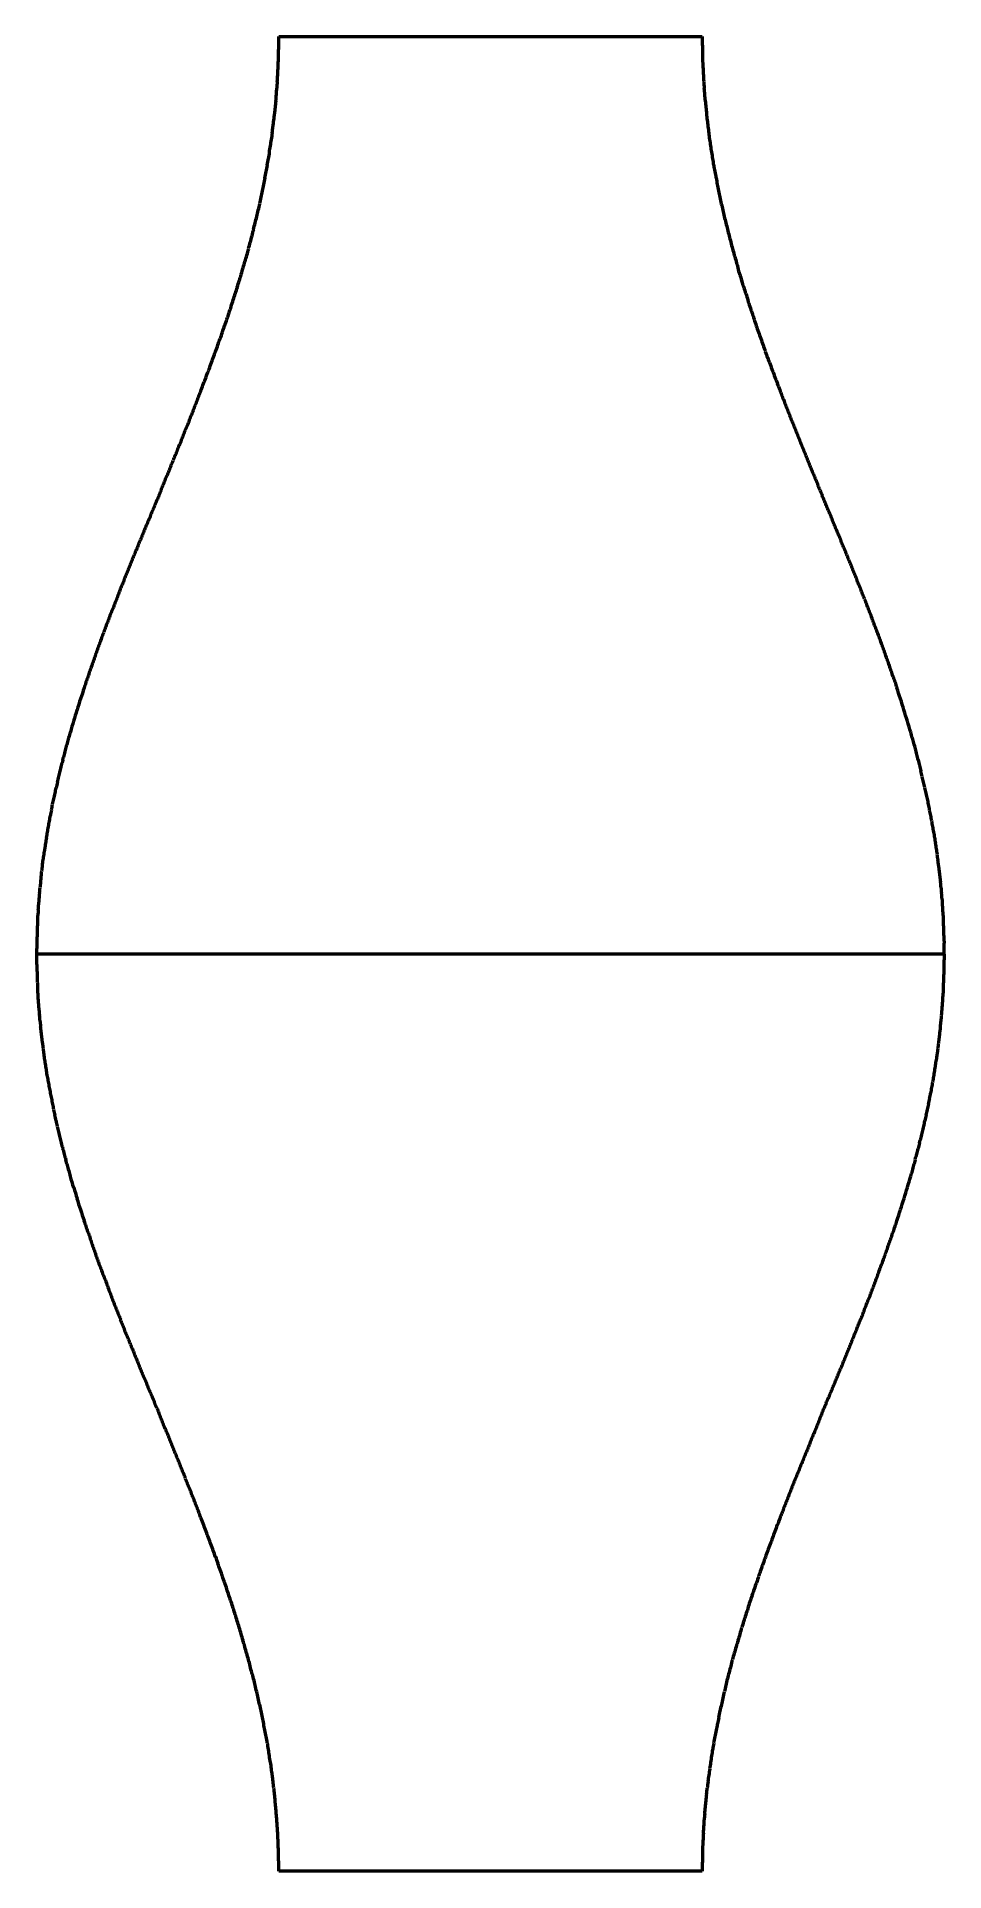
# Model space of a CAD drawing. Header units: millimetres. Extents: x 0 to 500, y 2 to 1012.
import ezdxf

# ---------------------------------------------------------------- set-up
doc = ezdxf.new("R2010")
doc.units = ezdxf.units.MM
doc.layers.add('IV_BEND_DOWN', color=30, linetype='Continuous', lineweight=50)
doc.layers.add('IV_OUTER_PROFILE', color=7, linetype='Continuous', lineweight=50)

msp = doc.modelspace()

# ---------------------------------------------------------------- linework, layer by layer
at = {"layer": 'IV_BEND_DOWN'}
msp.add_line((0.4, 507.1), (500.4, 507.1), dxfattribs=at)
at = {"layer": 'IV_OUTER_PROFILE'}
for p, q in [((133.8, 1012.2), (135.1, 1012.2)), ((135.1, 1012.2), (365.8, 1012.2)), ((365.8, 1012.2), (367.1, 1012.2)), ((135.1, 2), (133.8, 2)), ((365.8, 2), (135.1, 2)), ((367.1, 2), (365.8, 2))]:
    msp.add_line(p, q, dxfattribs=at)
for centre, radius, start, end in [((-257, 1012.2), 390.8, 359.4813, 359.9997), ((751.8, 1012.2), 384.8, 179.9998, 180.5264), ((-260.4, 1012.2), 394.2, 357.9327, 358.447), ((-259.2, 1012.2), 393, 358.4475, 358.9632), ((-258, 1012.2), 391.9, 358.9637, 359.4808), ((753.9, 1012.2), 386.8, 180.5254, 181.0493), ((756, 1012.2), 388.9, 181.0484, 181.5695), ((758.2, 1012.3), 391.2, 181.5685, 182.0867), ((-264.6, 1012.4), 398.4, 356.3977, 356.9071), ((-263.1, 1012.4), 396.9, 356.9077, 357.4188), ((-261.7, 1012.3), 395.5, 357.4194, 357.9321), ((760.6, 1012.3), 393.5, 182.0857, 182.601), ((763.1, 1012.4), 396, 182.5999, 183.1122), ((765.7, 1012.6), 398.6, 183.1111, 183.6202), ((-264.9, 1012.4), 398.7, 354.8741, 355.3841), ((-268, 1012.7), 401.8, 355.3829, 355.8887), ((-266.2, 1012.5), 400.1, 355.8894, 356.397), ((768.4, 1012.7), 401.3, 183.6191, 184.1251), ((771.2, 1012.9), 404.2, 184.1239, 184.6267), ((774.2, 1013.2), 407.2, 184.6254, 185.1249), ((-275.2, 1013.4), 409.1, 353.8694, 354.3674), ((-270.2, 1012.9), 404.1, 354.3694, 354.8731), ((777.3, 1013.4), 410.2, 185.1236, 185.6197), ((780.5, 1013.7), 413.4, 185.6184, 186.1111), ((-291.2, 1015.3), 425.1, 352.404, 352.8846), ((-285.7, 1014.6), 419.6, 352.8867, 353.3731), ((-280.3, 1014), 414.2, 353.3752, 353.8674), ((783.8, 1014.1), 416.8, 186.1098, 186.5989), ((787.2, 1014.5), 420.2, 186.5976, 187.0832), ((790.8, 1014.9), 423.8, 187.0818, 187.5639), ((-308.8, 1017.9), 442.9, 350.9912, 351.4541), ((-302.7, 1016.9), 436.8, 351.4563, 351.9251), ((-296.8, 1016.1), 430.9, 351.9272, 352.4019), ((794.4, 1015.4), 427.5, 187.5625, 188.0408), ((798.2, 1015.9), 431.3, 188.0394, 188.5141), ((802.1, 1016.5), 435.3, 188.5127, 188.9836), ((-328.1, 1021.1), 462.6, 349.6318, 350.0768), ((-321.5, 1020), 455.8, 350.079, 350.53), ((-315, 1018.9), 449.3, 350.5321, 350.9891), ((806.2, 1017.1), 439.4, 188.9822, 189.4493), ((810.3, 1017.8), 443.6, 189.4479, 189.9112), ((814.6, 1018.5), 447.9, 189.9097, 190.3693), ((-349.3, 1025.2), 484.1, 348.326, 348.7531), ((-342, 1023.8), 476.7, 348.7553, 349.1883), ((-335, 1022.4), 469.5, 349.1906, 349.6296), ((818.8, 1019.3), 452.2, 190.3675, 190.8234), ((826.9, 1020.8), 460.4, 190.8208, 191.2691), ((836.5, 1022.7), 470.2, 191.266, 191.7058), ((-372.3, 1030.2), 507.7, 347.074, 347.4831), ((-364.4, 1028.5), 499.6, 347.4854, 347.9005), ((-356.7, 1026.8), 491.7, 347.9027, 348.3238), ((846.4, 1024.7), 480.3, 191.7027, 192.1338), ((856.7, 1026.9), 490.9, 192.1307, 192.5533), ((867.4, 1029.2), 501.8, 192.5502, 192.9642), ((-397.4, 1036.2), 533.4, 345.8756, 346.2669), ((-388.8, 1034.1), 524.6, 346.2691, 346.6664), ((-380.4, 1032.1), 516, 346.6686, 347.0718), ((878.5, 1031.8), 513.2, 192.9612, 193.3667), ((890, 1034.5), 525, 193.3636, 193.7606), ((902, 1037.4), 537.3, 193.7576, 194.1461), ((-421.4, 1042.4), 558.3, 345.1095, 345.4848), ((-406.2, 1038.5), 542.6, 345.4879, 345.8734), ((914.4, 1040.5), 550.1, 194.1431, 194.5233), ((927.3, 1043.8), 563.4, 194.5203, 194.8921), ((-470, 1055.8), 608.7, 344.0321, 344.3781), ((-453, 1051), 591.1, 344.3815, 344.7371), ((-436.9, 1046.6), 574.3, 344.7406, 345.106), ((940.7, 1047.3), 577.3, 194.8891, 195.2526), ((954.6, 1051.1), 591.7, 195.2497, 195.6049), ((969.1, 1055.1), 606.7, 195.6019, 195.949), ((-526, 1072.3), 667.1, 343.0416, 343.3589), ((-506.4, 1066.5), 646.6, 343.3622, 343.689), ((-487.8, 1061), 627.2, 343.6924, 344.0287), ((984.2, 1059.4), 622.4, 195.9461, 196.2849), ((999.8, 1063.9), 638.8, 196.282, 196.6128), ((1016.2, 1068.8), 655.8, 196.6099, 196.9326), ((-591.2, 1092.8), 735.4, 342.1361, 342.4254), ((-568.3, 1085.5), 711.4, 342.4286, 342.7271), ((-546.6, 1078.7), 688.6, 342.7304, 343.0383), ((1033.2, 1073.9), 673.6, 196.9297, 197.2444), ((1051, 1079.4), 692.2, 197.2416, 197.5484), ((1069.6, 1085.2), 711.6, 197.5456, 197.8444), ((-668, 1118.1), 816.3, 341.3137, 341.5756), ((-640.9, 1109), 787.7, 341.5788, 341.8497), ((-615.4, 1100.6), 760.8, 341.8529, 342.1329), ((1088.9, 1091.4), 732, 197.8417, 198.1327), ((1109.2, 1098), 753.3, 198.13, 198.4132), ((1130.4, 1105.1), 775.6, 198.4105, 198.686), ((-759.8, 1149.7), 913.4, 340.5726, 340.8077), ((-727.3, 1138.4), 878.9, 340.8107, 341.0547), ((-696.7, 1127.8), 846.6, 341.0578, 341.3106), ((1152.6, 1112.5), 799.1, 198.6833, 198.9512), ((1192.6, 1126.2), 841.4, 198.9482, 199.203), ((1229.7, 1139.1), 880.6, 199.199, 199.4428), ((-871.7, 1189.9), 1032.2, 339.9109, 340.1197), ((-831.8, 1175.4), 989.8, 340.1227, 340.3403), ((-794.6, 1162.1), 950.2, 340.3433, 340.5696), ((1265.5, 1151.6), 918.5, 199.4395, 199.6736), ((1304, 1165.4), 959.4, 199.6702, 199.8947), ((1345.5, 1180.3), 1003.6, 199.8914, 200.1063), ((-961.1, 1222.9), 1127.5, 339.513, 339.7047), ((-914.7, 1205.7), 1078, 339.7076, 339.9079), ((1390.5, 1196.7), 1051.4, 200.103, 200.3083), ((1439.4, 1214.7), 1103.5, 200.3051, 200.501), ((-1125.8, 1285.3), 1303.6, 338.9799, 339.1463), ((-1066.1, 1262.4), 1239.7, 339.1492, 339.324), ((-1011.4, 1241.7), 1181.2, 339.3268, 339.5101), ((1492.7, 1234.6), 1160.4, 200.4978, 200.6843), ((1551.2, 1256.6), 1222.9, 200.6812, 200.8584), ((1615.5, 1281.1), 1291.7, 200.8552, 201.0232), ((-1463.1, 1416.3), 1665.5, 338.5255, 338.6278), ((-1374.6, 1381.6), 1570.5, 338.6299, 338.7382), ((-1295.1, 1350.6), 1485.1, 338.7403, 338.8548), ((-1223.3, 1322.8), 1408.1, 338.8569, 338.9776), ((1680, 1305.8), 1360.8, 201.0203, 201.1452), ((1747.3, 1331.8), 1433, 201.1431, 201.2618), ((1821.6, 1360.6), 1512.6, 201.2597, 201.3722), ((1903.9, 1392.7), 1601, 201.3701, 201.4765), ((-1948.6, 1609.1), 2187.9, 338.169, 338.247), ((-1801.9, 1550.5), 2030, 338.249, 338.3331), ((-1674.4, 1499.8), 1892.7, 338.3351, 338.4253), ((-1562.3, 1455.4), 1772.2, 338.4273, 338.5235), ((1995.8, 1428.8), 1699.7, 201.4745, 201.5747), ((2099, 1469.6), 1810.7, 201.5727, 201.6669), ((2215.9, 1515.9), 1936.4, 201.6649, 201.753), ((2349.4, 1569.1), 2080.1, 201.751, 201.8331), ((-2558.9, 1854.9), 2845.9, 337.9647, 338.0248), ((-2319.4, 1758.2), 2587.5, 338.0268, 338.0929), ((-2118.9, 1677.5), 2371.4, 338.0949, 338.167), ((2503.3, 1630.7), 2245.9, 201.831, 201.9071), ((2682.9, 1702.8), 2439.4, 201.9051, 201.9752), ((2895.3, 1788.4), 2668.4, 201.9732, 202.0373), ((-4286.6, 2558), 4711.1, 337.7758, 337.8122), ((-3674.8, 2308.4), 4050.3, 337.8142, 337.8564), ((-3212.3, 2120), 3551, 337.8584, 337.9066), ((-2850.2, 1972.9), 3160.1, 337.9086, 337.9627), ((3150.4, 1891.6), 2943.6, 202.0353, 202.0934), ((3462.7, 2018.2), 3280.6, 202.0914, 202.1436), ((3854.3, 2177.4), 3703.3, 202.1416, 202.1878), ((4359.8, 2383.4), 4249.2, 202.1858, 202.2261), ((-12360.2, 5867.8), 13436.8, 337.68158, 337.69433), ((-8431.8, 4255.8), 9190.5, 337.6963, 337.71494), ((-6387.9, 3417.9), 6981.6, 337.71691, 337.74145), ((-5134.3, 2904.6), 5627, 337.7434, 337.7739), ((5037.8, 2660.3), 4981.6, 202.2242, 202.2586), ((5995.5, 3052.1), 6016.3, 202.25658, 202.28506), ((7451.7, 3648.6), 7589.9, 202.28309, 202.30567), ((9934.2, 4666.6), 10273, 202.3037, 202.32039), ((162639.7, -67272.9), 176232.9, 157.291854, 157.29281), ((-161562.8, 67148.6), 174734, 337.669803, 337.670784), ((-23019.3, 10244.3), 24959.4, 337.67275, 337.67961), ((15122.3, 6796), 15881.2, 202.31842, 202.32922), ((32756.6, 14037.6), 34944.4, 202.32725, 202.33216), ((-32078.6, -12847.1), 35244.2, 22.70528, 22.71006), ((6561.1, -1964.4), 7041.5, 157.33778, 157.36171), ((8616.8, -2823.1), 9269.4, 157.31769, 157.33587), ((12568.1, -4475), 13552.1, 157.30333, 157.31577), ((23289.3, -8959.9), 25173.6, 157.29472, 157.30142), ((-14341.7, -5426.3), 16017.5, 22.69667, 22.70719), ((-9123.3, -3244.1), 10361.2, 22.68231, 22.69858), ((-6626.4, -2200.8), 7655.1, 22.66222, 22.68423), ((-5161.7, -1589.5), 6068, 22.63637, 22.66413), ((3367, -634.2), 3581.5, 157.4758, 157.5228), ((3832.2, -827.2), 4085.2, 157.4326, 157.4738), ((4447.5, -1083.1), 4751.6, 157.3952, 157.4307), ((5300.2, -1438.3), 5675.3, 157.3636, 157.3933), ((-4198.5, -1188), 5024.4, 22.6048, 22.6383), ((-3516.5, -904.2), 4285.7, 22.5674, 22.6067), ((-3008.1, -693), 3735.2, 22.5242, 22.5693), ((-2614.2, -529.8), 3308.9, 22.4753, 22.5262), ((2469, -263.2), 2609.9, 157.64, 157.7044), ((2709.9, -362.4), 2870.4, 157.5794, 157.638), ((3002.8, -483.4), 3187.4, 157.5247, 157.5775), ((-2300.1, -400), 2968.9, 22.4206, 22.4772), ((-2043.5, -294.2), 2691.4, 22.36, 22.4225), ((-1829.9, -206.4), 2460.5, 22.2937, 22.362), ((1820.2, 1.8), 1909.1, 157.9406, 158.0284), ((1948.5, -50.2), 2047.5, 157.8566, 157.9386), ((2096, -110.3), 2206.8, 157.7785, 157.8546), ((2267.3, -180.4), 2391.9, 157.7063, 157.7766), ((-1649.3, -132.5), 2265.3, 22.2215, 22.2956), ((-1494.5, -69.3), 2098.1, 22.1434, 22.2234), ((-1360.2, -14.7), 1953.2, 22.0594, 22.1454), ((-1242.7, 32.8), 1826.4, 21.9696, 22.0614), ((1438.8, 154.9), 1498.1, 158.3356, 158.4472), ((1518.7, 123.1), 1584.1, 158.2279, 158.3336), ((1607.8, 87.5), 1680, 158.1262, 158.2259), ((1707.6, 47.4), 1787.6, 158.0304, 158.1242), ((-1138.9, 74.7), 1714.5, 21.8738, 21.9716), ((-1046.5, 111.7), 1614.9, 21.7721, 21.8758), ((-963.6, 144.7), 1525.8, 21.6644, 21.7741), ((-889, 174.3), 1445.4, 21.5507, 21.6664), ((1260.1, 225.4), 1305.9, 158.5707, 158.8585), ((1366.6, 183.5), 1420.4, 158.4493, 158.5669), ((-821.3, 201), 1372.7, 21.431, 21.5528), ((-697.7, 249.3), 1240, 21.135, 21.4382), ((1070.9, 298.4), 1103.2, 159.1895, 159.5288), ((1158.4, 264.9), 1196.9, 158.8672, 159.1807), ((-602.7, 285.9), 1138.2, 20.8145, 21.1441), ((-520.6, 316.9), 1050.4, 20.4673, 20.8236), ((927.6, 351.7), 950.3, 159.9125, 160.3044), ((994.6, 327), 1021.7, 159.5378, 159.9033), ((-448.9, 343.5), 974, 20.0932, 20.4766), ((-385.7, 366.5), 906.7, 19.6918, 20.1027), ((868.1, 373.2), 887, 160.3138, 160.7326), ((-329.4, 386.4), 847, 19.2628, 19.7014), ((767.1, 408.3), 780.1, 161.1978, 161.6715), ((814.9, 391.9), 830.6, 160.7421, 161.1882), ((-279.1, 403.9), 793.7, 18.8058, 19.2726), ((-233.7, 419.2), 745.9, 18.3203, 18.8157), ((684.5, 435.6), 693.1, 162.1929, 162.7229), ((723.8, 422.8), 734.4, 161.6813, 162.1829), ((-192.7, 432.7), 702.6, 17.8061, 18.3304), ((-155.3, 444.6), 663.4, 17.2627, 17.8164), ((648.6, 446.9), 655.5, 162.7331, 163.2918), ((-121.1, 455.1), 627.6, 16.6896, 17.2731), ((587.8, 465), 592.1, 163.8985, 164.2062), ((615.7, 456.9), 621.1, 163.3021, 163.89), ((-89.8, 464.3), 595, 16.0866, 16.7003), ((-69.5, 470.1), 573.9, 15.7741, 16.0914), ((534.5, 479.7), 536.8, 165.1846, 165.5218), ((546.5, 476.5), 549.2, 164.8519, 165.182), ((559.7, 472.9), 562.9, 164.5266, 164.8492), ((573.5, 469.1), 577.2, 164.2088, 164.5239), ((-61, 472.5), 565.1, 15.4543, 15.7761), ((-52, 475), 555.8, 15.1294, 15.4561), ((-43.3, 477.3), 546.7, 14.7997, 15.1312), ((-34.8, 479.5), 537.9, 14.465, 14.8015), ((511.9, 485.5), 513.4, 166.215, 166.566), ((519.2, 483.6), 521, 165.867, 166.2133), ((526.8, 481.7), 528.8, 165.5235, 165.8653), ((-26.4, 481.7), 529.3, 14.1253, 14.4668), ((-18.4, 483.7), 521, 13.7808, 14.1272), ((-10.5, 485.6), 512.8, 13.4313, 13.7826), ((490.8, 490.4), 491.8, 167.2869, 167.6517), ((497.7, 488.8), 498.8, 166.925, 167.2852), ((504.7, 487.2), 506, 166.5677, 166.9233), ((-2.8, 487.4), 504.9, 13.0768, 13.4331), ((4.7, 489.2), 497.2, 12.7173, 13.0786), ((12, 490.8), 489.8, 12.3528, 12.7191), ((465.1, 495.8), 465.4, 168.7808, 169.1641), ((471.2, 494.6), 471.8, 168.4004, 168.7791), ((477.6, 493.3), 478.3, 168.0246, 168.3986), ((484.1, 491.9), 484.9, 167.6534, 168.0229), ((19.1, 492.3), 482.5, 11.9833, 12.3547), ((26.1, 493.8), 475.4, 11.6089, 11.9852), ((32.8, 495.2), 468.5, 11.2294, 11.6107), ((39.4, 496.4), 461.8, 10.8448, 11.2312), ((447.4, 499.1), 447.5, 169.9498, 170.347), ((453.1, 498.1), 453.3, 169.5555, 169.9481), ((459, 497), 459.3, 169.1658, 169.5538), ((45.8, 497.7), 455.3, 10.4553, 10.8467), ((52, 498.8), 449, 10.0608, 10.4571), ((58.1, 499.9), 442.8, 9.6612, 10.0626), ((431.1, 501.8), 430.9, 171.1604, 171.5715), ((436.4, 501), 436.3, 170.7523, 171.1587), ((441.8, 500.1), 441.8, 170.3487, 170.7506), ((64, 500.8), 436.9, 9.2566, 9.663), ((69.7, 501.8), 431.1, 8.847, 9.2584), ((75.3, 502.6), 425.4, 8.4325, 8.8489), ((411.3, 504.6), 411, 172.8387, 173.2679), ((416, 504), 415.8, 172.4123, 172.837), ((420.9, 503.3), 420.7, 171.9904, 172.4106), ((425.9, 502.6), 425.7, 171.5731, 171.9888), ((80.7, 503.4), 420, 8.0129, 8.4343), ((85.9, 504.1), 414.7, 7.5884, 8.0147), ((91, 504.8), 409.5, 7.159, 7.5902), ((96, 505.4), 404.5, 6.7247, 7.1608), ((398, 506.1), 397.5, 174.1447, 174.5874), ((402.3, 505.7), 401.9, 173.7049, 174.1431), ((406.7, 505.1), 406.4, 173.2696, 173.7033), ((100.8, 506), 399.7, 6.2854, 6.7264), ((104.7, 506.4), 395.8, 5.8418, 6.2868), ((105.6, 506.5), 394.8, 5.3967, 5.8424), ((390.2, 506.8), 389.7, 175.4877, 175.9383), ((390.8, 506.8), 390.3, 175.0373, 175.4875), ((393.7, 506.5), 393.3, 174.589, 175.0361), ((106.6, 506.6), 393.9, 4.9506, 5.3971), ((107.5, 506.6), 392.9, 4.5037, 4.951), ((108.4, 506.7), 392.1, 4.0561, 4.5041), ((388.8, 506.9), 388.4, 176.8411, 177.2927), ((389.2, 506.9), 388.7, 176.3897, 176.841), ((389.6, 506.9), 389.2, 175.9385, 176.3895), ((109.1, 506.8), 391.3, 3.6079, 4.0564), ((109.8, 506.8), 390.6, 3.159, 3.6081), ((110.5, 506.8), 390, 2.7096, 3.1592), ((388, 507), 387.5, 178.6485, 179.1005), ((388.3, 506.9), 387.8, 177.7446, 178.1965), ((388.1, 507), 387.6, 178.1966, 178.6485), ((388.5, 506.9), 388, 177.2928, 177.7445), ((111, 506.9), 389.4, 2.2596, 2.7098), ((111.5, 506.9), 388.9, 1.8092, 2.2598), ((111.9, 506.9), 388.5, 1.3584, 1.8094), ((112.3, 506.9), 388.2, 0.9073, 1.3586), ((388, 507), 387.6, 179.5525, 180.0043), ((388.1, 507), 387.7, 180.0043, 180.456), ((388, 507), 387.5, 179.1005, 179.5525), ((112.5, 506.9), 387.9, 0.4559, 0.9074), ((112.7, 506.9), 387.7, 0.0043, 0.456), ((112.9, 506.9), 387.6, 359.5525, 0.0043), ((388.3, 507), 387.9, 180.4559, 180.9074), ((388.6, 507), 388.2, 180.9073, 181.3586), ((389, 507), 388.5, 181.3584, 181.8094), ((112.8, 506.9), 387.6, 358.1966, 358.6485), ((112.9, 506.9), 387.5, 358.6485, 359.1005), ((112.9, 506.9), 387.5, 359.1005, 359.5525), ((389.4, 507), 388.9, 181.8092, 182.2598), ((389.9, 507), 389.4, 182.2596, 182.7098), ((390.4, 507), 390, 182.7096, 183.1592), ((391, 507.1), 390.6, 183.159, 183.6081), ((111.7, 507), 388.7, 356.3897, 356.841), ((112.1, 506.9), 388.4, 356.8411, 357.2927), ((112.4, 506.9), 388, 357.2928, 357.7445), ((112.6, 506.9), 387.8, 357.7446, 358.1965), ((391.7, 507.1), 391.3, 183.6079, 184.0564), ((392.5, 507.1), 392.1, 184.0561, 184.5041), ((393.4, 507.2), 392.9, 184.5037, 184.951), ((110.1, 507.1), 390.3, 355.0373, 355.4875), ((110.7, 507), 389.7, 355.4877, 355.9383), ((111.2, 507), 389.2, 355.9385, 356.3895), ((394.3, 507.3), 393.9, 184.9506, 185.3971), ((395.3, 507.4), 394.8, 185.3967, 185.8424), ((396.2, 507.5), 395.8, 185.8418, 186.2868), ((98.6, 508.2), 401.9, 353.7049, 354.1431), ((102.9, 507.7), 397.5, 354.1447, 354.5874), ((107.1, 507.3), 393.3, 354.589, 355.0361), ((400.1, 507.9), 399.7, 186.2854, 186.7264), ((404.9, 508.4), 404.5, 186.7247, 187.1608), ((409.9, 509.1), 409.5, 187.159, 187.5902), ((415, 509.7), 414.7, 187.5884, 188.0147), ((80, 510.5), 420.7, 351.9904, 352.4106), ((84.8, 509.9), 415.8, 352.4123, 352.837), ((89.6, 509.3), 411, 352.8387, 353.2679), ((94.1, 508.7), 406.4, 353.2696, 353.7033), ((420.2, 510.4), 420, 188.0129, 188.4343), ((425.6, 511.2), 425.4, 188.4325, 188.8489), ((431.2, 512.1), 431.1, 188.847, 189.2584), ((64.5, 512.9), 436.3, 350.7523, 351.1587), ((69.8, 512), 430.9, 351.1604, 351.5715), ((75, 511.2), 425.7, 351.5731, 351.9888), ((436.9, 513), 436.9, 189.2566, 189.663), ((442.8, 514), 442.8, 189.6612, 190.0626), ((448.9, 515.1), 449, 190.0608, 190.4571), ((47.8, 515.7), 453.3, 349.5555, 349.9481), ((53.5, 514.7), 447.5, 349.9498, 350.347), ((59.1, 513.7), 441.8, 350.3487, 350.7506), ((455.1, 516.2), 455.3, 190.4553, 190.8467), ((461.5, 517.4), 461.8, 190.8448, 191.2312), ((468.1, 518.7), 468.5, 191.2294, 191.6107), ((474.8, 520.1), 475.4, 191.6089, 191.9852), ((23.3, 520.6), 478.3, 348.0246, 348.3986), ((29.6, 519.3), 471.8, 348.4004, 348.7791), ((35.8, 518), 465.4, 348.7808, 349.1641), ((41.9, 516.8), 459.3, 349.1658, 349.5538), ((481.7, 521.5), 482.5, 191.9833, 192.3547), ((488.8, 523.1), 489.8, 192.3528, 192.7191), ((496.1, 524.7), 497.2, 192.7173, 193.0786), ((3.2, 525), 498.8, 346.925, 347.2852), ((10.1, 523.5), 491.8, 347.2869, 347.6517), ((16.8, 522), 484.9, 347.6534, 348.0229), ((503.6, 526.4), 504.9, 193.0768, 193.4331), ((511.3, 528.2), 512.8, 193.4313, 193.7826), ((519.2, 530.2), 521, 193.7808, 194.1272), ((-18.4, 530.2), 521, 345.867, 346.2133), ((-11, 528.4), 513.4, 346.215, 346.566), ((-3.8, 526.7), 506, 346.5677, 346.9233), ((527.3, 532.2), 529.3, 194.1253, 194.4668), ((535.6, 534.3), 537.9, 194.465, 194.8015), ((544.2, 536.5), 546.7, 194.7997, 195.1312), ((-45.7, 537.4), 549.2, 344.8519, 345.182), ((-33.7, 534.1), 536.8, 345.1846, 345.5218), ((-25.9, 532.1), 528.8, 345.5235, 345.8653), ((552.9, 538.9), 555.8, 195.1294, 195.4561), ((561.9, 541.4), 565.1, 195.4543, 195.7761), ((570.4, 543.7), 573.9, 195.7741, 196.0914), ((590.6, 549.5), 595, 196.0866, 196.7003), ((-114.8, 557), 621.1, 343.3021, 343.89), ((-86.9, 548.9), 592.1, 343.8985, 344.2062), ((-72.6, 544.8), 577.2, 344.2088, 344.5239), ((-58.8, 540.9), 562.9, 344.5266, 344.8492), ((622, 558.8), 627.6, 196.6896, 197.2731), ((-147.7, 567), 655.5, 342.7331, 343.2918), ((656.1, 569.3), 663.4, 197.2627, 197.8164), ((693.5, 581.2), 702.6, 197.8061, 198.3304), ((-222.9, 591), 734.4, 341.6813, 342.1829), ((-183.6, 578.3), 693.1, 342.1929, 342.7229), ((734.6, 594.7), 745.9, 198.3203, 198.8157), ((780, 610), 793.7, 198.8058, 199.2726), ((-314, 621.9), 830.6, 340.7421, 341.1882), ((-266.2, 605.5), 780.1, 341.1978, 341.6715), ((830.3, 627.4), 847, 199.2628, 199.7014), ((-367.2, 640.7), 887, 340.3138, 340.7326), ((886.5, 647.4), 906.7, 199.6918, 200.1027), ((949.8, 670.4), 974, 200.0932, 200.4766), ((-493.8, 686.8), 1021.7, 339.5378, 339.9033), ((-426.7, 662.1), 950.3, 339.9125, 340.3044), ((1021.5, 697), 1050.4, 200.4673, 200.8236), ((1103.6, 728), 1138.2, 200.8145, 201.1441), ((-657.5, 748.9), 1196.9, 338.8672, 339.1807), ((-570, 715.5), 1103.2, 339.1895, 339.5288), ((1198.6, 764.5), 1240, 201.135, 201.4382), ((-759.2, 788.4), 1305.9, 338.5707, 338.8585), ((1322.2, 812.9), 1372.7, 201.431, 201.5528), ((1389.9, 839.5), 1445.4, 201.5507, 201.6664), ((1464.5, 869.1), 1525.8, 201.6644, 201.7741), ((1547.3, 902.2), 1614.9, 201.7721, 201.8758), ((-1106.9, 926.4), 1680, 338.1262, 338.2259), ((-1017.9, 890.7), 1584.1, 338.2279, 338.3336), ((-937.9, 858.9), 1498.1, 338.3356, 338.4472), ((-865.7, 830.3), 1420.4, 338.4493, 338.5669), ((1639.7, 939.2), 1714.5, 201.8738, 201.9716), ((1743.6, 981), 1826.4, 201.9696, 202.0614), ((1861.1, 1028.6), 1953.2, 202.0594, 202.1454), ((-1447.6, 1064.1), 2047.5, 337.8566, 337.9386), ((-1319.4, 1012), 1909.1, 337.9406, 338.0284), ((-1206.7, 966.5), 1787.6, 338.0304, 338.1242), ((1995.3, 1083.1), 2098.1, 202.1434, 202.2234), ((2150.2, 1146.3), 2265.3, 202.2215, 202.2956), ((2330.8, 1220.3), 2460.5, 202.2937, 202.362), ((2544.4, 1308), 2691.4, 202.36, 202.4225), ((-2209, 1376.2), 2870.4, 337.5794, 337.638), ((-1968.1, 1277), 2609.9, 337.64, 337.7044), ((-1766.4, 1194.3), 2391.9, 337.7063, 337.7766), ((-1595.1, 1124.2), 2206.8, 337.7785, 337.8546), ((2800.9, 1413.8), 2968.9, 202.4206, 202.4772), ((3115.1, 1543.7), 3308.9, 202.4753, 202.5262), ((3508.9, 1706.9), 3735.2, 202.5242, 202.5693), ((4017.4, 1918), 4285.7, 202.5674, 202.6067), ((-3946.6, 2097), 4751.6, 337.3952, 337.4307), ((-3331.3, 1841.1), 4085.2, 337.4326, 337.4738), ((-2866.1, 1648), 3581.5, 337.4758, 337.5228), ((-2501.9, 1497.2), 3187.4, 337.5247, 337.5775), ((4699.3, 2201.8), 5024.4, 202.6048, 202.6383), ((5662.6, 2603.3), 6068, 202.63637, 202.66413), ((7127.3, 3214.6), 7655.1, 202.66222, 202.68423), ((-8115.9, 3836.9), 9269.4, 337.31769, 337.33587), ((-6060.2, 2978.2), 7041.5, 337.33778, 337.36171), ((-4799.3, 2452.2), 5675.3, 337.3636, 337.3933), ((9624.2, 4258), 10361.2, 202.68231, 202.69858), ((14842.5, 6440.1), 16017.5, 202.69667, 202.70719), ((32579.5, 13861), 35244.2, 202.70528, 202.71006), ((-32255.7, -13023.7), 34944.4, 22.32725, 22.33216), ((162063.7, -66134.8), 174734, 157.669803, 157.670784), ((-162138.6, 68286.7), 176232.7, 337.291854, 337.29281), ((-22788.4, 9973.8), 25173.6, 337.29472, 337.30142), ((-12067.3, 5488.9), 13552.1, 337.30333, 337.31577), ((-14621.5, -5782.2), 15881.2, 22.31842, 22.32922), ((-9433.3, -3652.8), 10273, 22.3037, 22.32039), ((-6950.8, -2634.7), 7589.9, 22.28309, 22.30567), ((-5494.6, -2038.2), 6016.3, 22.25658, 22.28506), ((6888.8, -2404), 6981.6, 157.71691, 157.74145), ((8932.7, -3241.9), 9190.5, 157.6963, 157.71494), ((12861.1, -4853.9), 13436.8, 157.68158, 157.69433), ((23520.2, -9230.4), 24959.4, 157.67275, 157.67961), ((-4536.9, -1646.5), 4981.6, 22.2242, 22.2586), ((-3858.9, -1369.6), 4249.2, 22.1858, 22.2261), ((-3353.4, -1163.6), 3703.3, 22.1416, 22.1878), ((4175.7, -1294.5), 4050.3, 157.8142, 157.8564), ((4787.5, -1544.2), 4711.1, 157.7758, 157.8122), ((5635.2, -1890.8), 5627, 157.7434, 157.7739), ((-2961.8, -1004.4), 3280.6, 22.0914, 22.1436), ((-2649.5, -877.7), 2943.6, 22.0353, 22.0934), ((-2394.4, -774.6), 2668.4, 21.9732, 22.0373), ((-2182, -689), 2439.4, 21.9051, 21.9752), ((2820.3, -744.3), 2587.5, 158.0268, 158.0929), ((3059.8, -841.1), 2845.9, 157.9647, 158.0248), ((3351.1, -959.1), 3160.1, 157.9086, 157.9627), ((3713.2, -1106.2), 3551, 157.8584, 157.9066), ((-2002.4, -616.8), 2245.9, 21.831, 21.9071), ((-1848.5, -555.3), 2080.1, 21.751, 21.8331), ((-1715, -502.1), 1936.4, 21.6649, 21.753), ((-1598.1, -455.7), 1810.7, 21.5727, 21.6669), ((2175.3, -485.9), 1892.7, 158.3351, 158.4253), ((2302.8, -536.7), 2030, 158.249, 158.3331), ((2449.4, -595.3), 2187.9, 158.169, 158.247), ((2619.8, -663.6), 2371.4, 158.0949, 158.167), ((-1494.9, -415), 1699.7, 21.4745, 21.5747), ((-1403, -378.9), 1601, 21.3701, 21.4765), ((-1320.7, -346.7), 1512.6, 21.2597, 21.3722), ((1875.5, -367.8), 1570.5, 158.6299, 158.7382), ((1964, -402.5), 1665.5, 158.5255, 158.6278), ((2063.2, -441.6), 1772.2, 158.4273, 158.5235), ((-1246.5, -317.9), 1433, 21.1431, 21.2618), ((-1179.2, -291.9), 1360.8, 21.0203, 21.1452), ((-1114.8, -267.3), 1291.9, 20.8555, 21.0232), ((-1050.5, -242.8), 1223.1, 20.6817, 20.8586), ((1567, -248.6), 1239.8, 159.1489, 159.3234), ((1626.7, -271.4), 1303.6, 158.9799, 159.1461), ((1724.2, -308.9), 1408.1, 158.8569, 158.9776), ((1796, -336.8), 1485.1, 158.7403, 158.8548), ((-992.1, -220.9), 1160.7, 20.4987, 20.6849), ((-938.8, -201), 1103.8, 20.3063, 20.5018), ((-889.9, -183), 1051.7, 20.1045, 20.3095), ((1415.8, -191.9), 1078.3, 159.7065, 159.9064), ((1462.2, -209.1), 1127.7, 159.5122, 159.7036), ((1512.4, -228), 1181.4, 159.3263, 159.5093), ((-845, -166.6), 1003.9, 19.8933, 20.1078), ((-803.4, -151.6), 959.8, 19.6725, 19.8966), ((1333, -161.7), 990.1, 160.1209, 160.338), ((1372.9, -176.1), 1032.6, 159.9094, 160.1179), ((-765, -137.9), 918.9, 19.4422, 19.6758), ((-729.2, -125.3), 881, 19.2022, 19.4455), ((-688.5, -111.2), 837.9, 18.9511, 19.2066), ((1228.6, -124.7), 879.3, 160.8076, 161.051), ((1261.1, -136), 913.8, 160.5699, 160.8045), ((1295.8, -148.3), 950.6, 160.341, 160.5669), ((-652.5, -98.9), 799.9, 18.6871, 18.9544), ((-630.3, -91.4), 776.4, 18.415, 18.6898), ((-609, -84.4), 754, 18.1351, 18.4177), ((1142.3, -95.3), 788.2, 161.5741, 161.8444), ((1169.3, -104.4), 816.7, 161.3096, 161.5709), ((1198, -114.1), 847, 161.0541, 161.3065), ((-588.7, -77.8), 732.7, 17.8475, 18.1378), ((-569.3, -71.6), 712.3, 17.5521, 17.8502), ((-550.7, -65.7), 692.8, 17.2488, 17.5549), ((1069.7, -71.8), 711.9, 162.4222, 162.7201), ((1092.6, -79.1), 735.9, 162.1303, 162.4189), ((1116.7, -86.9), 761.3, 161.8476, 162.1271), ((-532.9, -60.2), 674.2, 16.9377, 17.2516), ((-515.9, -55.1), 656.4, 16.6185, 16.9405), ((-499.5, -50.2), 639.3, 16.2914, 16.6214), ((1007.8, -52.8), 647.1, 163.3538, 163.6798), ((1027.4, -58.7), 667.6, 163.0339, 163.3504), ((1048, -65), 689.2, 162.7233, 163.0305), ((-483.8, -45.7), 622.9, 15.9562, 16.2943), ((-468.7, -41.4), 607.2, 15.6128, 15.9591), ((-454.2, -37.4), 592.2, 15.2613, 15.6158), ((954.4, -37.3), 591.6, 164.3708, 164.7256), ((971.4, -42.1), 609.2, 164.0222, 164.3673), ((989.2, -47.3), 627.7, 163.6832, 164.0188), ((-440.2, -33.6), 577.7, 14.9015, 15.2642), ((-426.8, -30.1), 563.8, 14.5335, 14.9045), ((-413.9, -26.7), 550.5, 14.1571, 14.5365), ((907.5, -24.7), 543, 165.4747, 165.8592), ((922.8, -28.7), 558.8, 165.0971, 165.4715), ((938.2, -32.9), 574.8, 164.729, 165.0936), ((-401.4, -23.6), 537.7, 13.7724, 14.1601), ((-389.5, -20.7), 525.4, 13.3792, 13.7754), ((890, -20.3), 524.9, 166.2542, 166.6507), ((898.5, -22.5), 533.8, 165.8615, 166.252), ((-377.9, -18), 513.5, 12.9776, 13.3823), ((-366.8, -15.5), 502.1, 12.5675, 12.9807), ((-356.1, -13.1), 491.2, 12.1489, 12.5706), ((865.6, -14.7), 499.9, 167.468, 167.8823), ((873.5, -16.5), 508, 167.0575, 167.4658), ((881.6, -18.3), 516.3, 166.6529, 167.0553), ((-345.8, -10.9), 480.6, 11.7217, 12.152), ((-335.9, -8.9), 470.5, 11.2859, 11.7248), ((-326.3, -7), 460.7, 10.8416, 11.289), ((843.2, -10), 477, 168.7353, 169.1675), ((850.5, -11.5), 484.4, 168.307, 168.7331), ((857.9, -13), 492, 167.8845, 168.3047), ((-318.3, -5.5), 452.6, 10.3893, 10.8441), ((-314.1, -4.7), 448.3, 9.9325, 10.391), ((-309.8, -4), 444, 9.4717, 9.934), ((822.7, -6.2), 456.1, 170.0563, 170.5063), ((829.3, -7.3), 462.9, 169.61, 170.0541), ((836.2, -8.6), 469.8, 169.1697, 169.6078), ((-305.6, -3.3), 439.7, 9.007, 9.4732), ((-301.6, -2.7), 435.6, 8.5385, 9.0085), ((-297.6, -2.1), 431.7, 8.0663, 8.5399), ((803.9, -3.1), 437.1, 171.4306, 171.8984), ((810, -4.1), 443.3, 170.9666, 171.4285), ((816.2, -5.1), 449.6, 170.5085, 170.9644), ((-293.8, -1.6), 427.8, 7.5903, 8.0677), ((-290.1, -1.1), 424.1, 7.1106, 7.5917), ((-286.6, -0.6), 420.5, 6.6274, 7.112), ((786.9, -0.8), 419.9, 172.858, 173.3433), ((792.4, -1.5), 425.5, 172.3763, 172.8559), ((798.1, -2.3), 431.2, 171.9006, 172.3742), ((-283.1, -0.3), 417, 6.1405, 6.6287), ((-279.8, 0.1), 413.7, 5.6501, 6.1418), ((-276.6, 0.4), 410.4, 5.1562, 5.6514), ((771.4, 0.9), 404.4, 174.3375, 174.84), ((776.4, 0.4), 409.4, 173.8386, 174.3354), ((781.5, -0.2), 414.6, 173.3454, 173.8365), ((-273.5, 0.7), 407.3, 4.659, 5.1575), ((-270.5, 0.9), 404.3, 4.1583, 4.6602), ((769, 1.2), 401.9, 175.3493, 175.8542), ((765.9, 1.4), 398.9, 174.8412, 175.3503), ((-267.7, 1.1), 401.5, 3.6544, 4.1595), ((-264.9, 1.3), 398.7, 3.1472, 3.6556), ((-262.3, 1.4), 396.1, 2.637, 3.1484), ((764.1, 1.5), 397, 176.8716, 177.3818), ((765.6, 1.4), 398.6, 176.3624, 176.8709), ((767.2, 1.3), 400.2, 175.8549, 176.3617), ((-259.8, 1.5), 393.6, 2.1236, 2.638), ((-257.4, 1.6), 391.2, 1.6072, 2.1246), ((-255.2, 1.7), 389, 1.0879, 1.6082), ((760.1, 1.7), 393, 178.4088, 178.9237), ((761.3, 1.6), 394.3, 177.8949, 178.4083), ((762.7, 1.6), 395.6, 177.3824, 177.8943), ((-253, 1.7), 386.8, 0.5658, 1.0889), ((-251, 1.7), 384.8, 0.0409, 0.5667), ((759, 1.7), 391.9, 178.9242, 179.4405), ((757.9, 1.7), 390.9, 179.441, 179.9586)]:
    msp.add_arc(centre, radius, start, end, dxfattribs=at)

doc.saveas('drawing.dxf')
